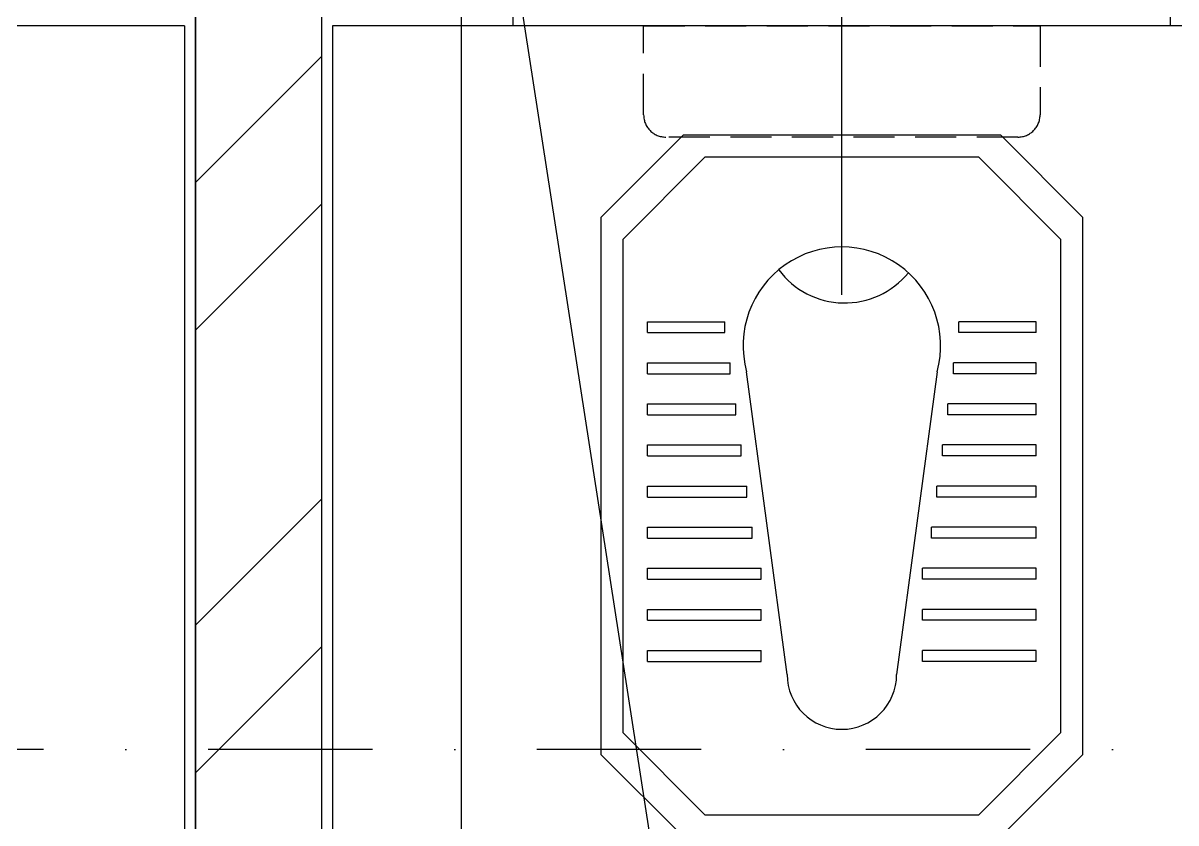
# Model space of a CAD drawing. Extents: x -437689 to -407696, y -55787 to -37037.
# Drawn here: x -433783 to -433257, y -50556 to -50191 of the extents above; entities that cross this region are included whole.
import ezdxf

# ---------------------------------------------------------------- set-up
doc = ezdxf.new("R2010")
doc.units = 0
doc.header["$LTSCALE"] = 150
doc.header["$MEASUREMENT"] = 0
doc.linetypes.add('DASHDOT', pattern=[1, 0.5, -0.25, 0, -0.25])
doc.linetypes.add('HIDDEN2', pattern=[0.1875, 0.125, -0.0625])
doc.layers.get('0').update_dxf_attribs({"linetype": 'CONTINUOUS'})
for name, color, linetype in [('DR', 6, 'CONTINUOUS'), ('GRID', 252, 'DASHDOT'), ('TOILET', 9, 'CONTINUOUS'), ('WALL', 7, 'CONTINUOUS')]:
    doc.layers.add(name, color=color, linetype=linetype)

msp = doc.modelspace()

# ---------------------------------------------------------------- linework, layer by layer
at = {"color": 9, "linetype": 'HIDDEN2'}
for p, q in [((-433499.74, -50233.33), (-433499.74, -50192.61)), ((-433499.74, -50192.61), (-433318.78, -50192.61)), ((-433318.78, -50192.61), (-433318.78, -50233.33)), ((-433328.91, -50243.45), (-433489.62, -50243.45))]:
    msp.add_line(p, q, dxfattribs=at)
for centre, start, end in [((-433489.62, -50233.33), 180, 270), ((-433328.91, -50233.33), 270, 360)]:
    msp.add_arc(centre, 10.12, start, end, dxfattribs=at)
at = {"layer": 'DR', "linetype": 'CONTINUOUS', "ltscale": 900}
for p, q in [((-433582.93, -51584.67), (-433582.93, -50067.5)), ((-433409.26, -50315.36), (-433409.26, -50083.13))]:
    msp.add_line(p, q, dxfattribs=at)
msp.add_lwpolyline([(-433563.76, -50131.06), (-433469.95, -50736.48), (-432947.83, -50736.48), (-432947.83, -50736.48)], dxfattribs=at)
at = {"layer": 'GRID'}
msp.add_line((-432722.96, -50522.83), (-436475.27, -50522.83), dxfattribs=at)
msp.add_line((-432722.96, -50522.83), (-436475.27, -50522.83), dxfattribs=at)
at = {"layer": 'TOILET'}
for p, q in [((-433481.76, -50242.61), (-433519.26, -50280.11)), ((-433336.76, -50242.61), (-433481.76, -50242.61)), ((-433299.26, -50280.11), (-433336.76, -50242.61)), ((-433471.76, -50252.61), (-433509.26, -50290.11)), ((-433346.76, -50252.61), (-433471.76, -50252.61)), ((-433309.26, -50290.11), (-433346.76, -50252.61)), ((-433519.26, -50280.11), (-433519.26, -50525.11)), ((-433299.26, -50525.11), (-433299.26, -50280.11)), ((-433509.26, -50290.11), (-433509.26, -50515.11)), ((-433309.26, -50515.11), (-433309.26, -50290.11)), ((-433497.99, -50327.66), (-433462.69, -50327.66)), ((-433497.99, -50327.66), (-433462.69, -50327.66)), ((-433497.99, -50332.66), (-433497.99, -50327.66)), ((-433497.99, -50332.66), (-433497.99, -50327.66)), ((-433462.69, -50332.66), (-433462.69, -50327.66)), ((-433462.69, -50332.66), (-433462.69, -50327.66)), ((-433320.53, -50327.66), (-433355.83, -50327.66)), ((-433320.53, -50327.66), (-433355.83, -50327.66)), ((-433355.83, -50332.66), (-433355.83, -50327.66)), ((-433355.83, -50332.66), (-433355.83, -50327.66)), ((-433320.53, -50332.66), (-433320.53, -50327.66)), ((-433320.53, -50332.66), (-433320.53, -50327.66)), ((-433497.99, -50332.66), (-433462.69, -50332.66)), ((-433497.99, -50332.66), (-433462.69, -50332.66)), ((-433320.53, -50332.66), (-433355.83, -50332.66)), ((-433320.53, -50332.66), (-433355.83, -50332.66)), ((-433497.99, -50351.41), (-433497.99, -50346.41)), ((-433497.99, -50346.41), (-433460.19, -50346.41)), ((-433497.99, -50351.41), (-433460.19, -50351.41)), ((-433460.19, -50351.41), (-433460.19, -50346.41)), ((-433434.26, -50488.64), (-433452.74, -50350.49)), ((-433365.78, -50350.49), (-433384.26, -50488.64)), ((-433358.34, -50351.41), (-433358.34, -50346.41)), ((-433320.53, -50346.41), (-433358.34, -50346.41)), ((-433320.53, -50351.41), (-433358.34, -50351.41)), ((-433320.53, -50351.41), (-433320.53, -50346.41)), ((-433497.99, -50370.16), (-433497.99, -50365.16)), ((-433497.99, -50370.16), (-433497.99, -50365.16)), ((-433497.99, -50365.16), (-433457.68, -50365.16)), ((-433497.99, -50365.16), (-433457.68, -50365.16)), ((-433457.68, -50370.16), (-433457.68, -50365.16)), ((-433457.68, -50370.16), (-433457.68, -50365.16)), ((-433360.85, -50370.16), (-433360.85, -50365.16)), ((-433320.53, -50365.16), (-433360.85, -50365.16)), ((-433360.85, -50370.16), (-433360.85, -50365.16)), ((-433320.53, -50365.16), (-433360.85, -50365.16)), ((-433320.53, -50370.16), (-433320.53, -50365.16)), ((-433320.53, -50370.16), (-433320.53, -50365.16)), ((-433497.99, -50370.16), (-433457.68, -50370.16)), ((-433497.99, -50370.16), (-433457.68, -50370.16)), ((-433320.53, -50370.16), (-433360.85, -50370.16)), ((-433320.53, -50370.16), (-433360.85, -50370.16)), ((-433497.99, -50388.91), (-433497.99, -50383.91)), ((-433497.99, -50383.91), (-433455.17, -50383.91)), ((-433455.17, -50388.91), (-433455.17, -50383.91)), ((-433320.53, -50383.91), (-433363.36, -50383.91)), ((-433363.36, -50388.91), (-433363.36, -50383.91)), ((-433320.53, -50388.91), (-433320.53, -50383.91)), ((-433497.99, -50388.91), (-433455.17, -50388.91)), ((-433320.53, -50388.91), (-433363.36, -50388.91)), ((-433497.99, -50407.66), (-433497.99, -50402.66)), ((-433497.99, -50407.66), (-433497.99, -50402.66)), ((-433497.99, -50402.66), (-433452.66, -50402.66)), ((-433497.99, -50402.66), (-433452.66, -50402.66)), ((-433452.66, -50407.66), (-433452.66, -50402.66)), ((-433452.66, -50407.66), (-433452.66, -50402.66)), ((-433320.53, -50402.66), (-433365.86, -50402.66)), ((-433320.53, -50402.66), (-433365.86, -50402.66)), ((-433365.86, -50407.66), (-433365.86, -50402.66)), ((-433365.86, -50407.66), (-433365.86, -50402.66)), ((-433320.53, -50407.66), (-433320.53, -50402.66)), ((-433320.53, -50407.66), (-433320.53, -50402.66)), ((-433497.99, -50407.66), (-433452.66, -50407.66)), ((-433497.99, -50407.66), (-433452.66, -50407.66)), ((-433320.53, -50407.66), (-433365.86, -50407.66)), ((-433320.53, -50407.66), (-433365.86, -50407.66)), ((-433497.99, -50426.41), (-433497.99, -50421.41)), ((-433497.99, -50421.41), (-433450.15, -50421.41)), ((-433450.15, -50426.41), (-433450.15, -50421.41)), ((-433320.53, -50421.41), (-433368.37, -50421.41)), ((-433368.37, -50426.41), (-433368.37, -50421.41)), ((-433320.53, -50426.41), (-433320.53, -50421.41)), ((-433497.99, -50426.41), (-433450.15, -50426.41)), ((-433320.53, -50426.41), (-433368.37, -50426.41)), ((-433497.99, -50445.16), (-433497.99, -50440.16)), ((-433497.99, -50440.16), (-433446.02, -50440.16)), ((-433497.99, -50445.16), (-433497.99, -50440.16)), ((-433497.99, -50440.16), (-433446.02, -50440.16)), ((-433446.02, -50445.16), (-433446.02, -50440.16)), ((-433446.02, -50445.16), (-433446.02, -50440.16)), ((-433320.53, -50440.16), (-433372.5, -50440.16)), ((-433320.53, -50440.16), (-433372.5, -50440.16)), ((-433372.5, -50445.16), (-433372.5, -50440.16)), ((-433372.5, -50445.16), (-433372.5, -50440.16)), ((-433320.53, -50445.16), (-433320.53, -50440.16)), ((-433320.53, -50445.16), (-433320.53, -50440.16)), ((-433497.99, -50445.16), (-433446.02, -50445.16)), ((-433497.99, -50445.16), (-433446.02, -50445.16)), ((-433320.53, -50445.16), (-433372.5, -50445.16)), ((-433320.53, -50445.16), (-433372.5, -50445.16)), ((-433497.99, -50463.91), (-433497.99, -50458.91)), ((-433497.99, -50458.91), (-433446.02, -50458.91)), ((-433446.02, -50463.91), (-433446.02, -50458.91)), ((-433320.53, -50458.91), (-433372.5, -50458.91)), ((-433372.5, -50463.91), (-433372.5, -50458.91)), ((-433320.53, -50463.91), (-433320.53, -50458.91)), ((-433497.99, -50463.91), (-433446.02, -50463.91)), ((-433320.53, -50463.91), (-433372.5, -50463.91)), ((-433497.99, -50477.66), (-433446.02, -50477.66)), ((-433497.99, -50482.66), (-433497.99, -50477.66)), ((-433446.02, -50482.66), (-433446.02, -50477.66)), ((-433320.53, -50477.66), (-433372.5, -50477.66)), ((-433372.5, -50482.66), (-433372.5, -50477.66)), ((-433320.53, -50482.66), (-433320.53, -50477.66)), ((-433497.99, -50482.66), (-433446.02, -50482.66)), ((-433320.53, -50482.66), (-433372.5, -50482.66)), ((-433509.26, -50515.11), (-433471.76, -50552.61)), ((-433346.76, -50552.61), (-433309.26, -50515.11)), ((-433519.26, -50525.11), (-433481.76, -50562.61)), ((-433336.76, -50562.61), (-433299.26, -50525.11)), ((-433471.76, -50552.61), (-433346.76, -50552.61))]:
    msp.add_line(p, q, dxfattribs=at)
for centre, radius, start, end in [((-433409.26, -50338.64), 45.07, 344.7619, 195.2381), ((-433407.96, -50281.62), 37.51, 216.6057, 320.7737), ((-433409.26, -50488.64), 25, 180, 360)]:
    msp.add_arc(centre, radius, start, end, dxfattribs=at)
at = {"layer": 'WALL', "color": 9, "linetype": 'DASHDOT', "ltscale": 900}
for p, q in [((-433559.26, -50192.61), (-433559.26, -50067.61)), ((-433259.26, -50192.61), (-433259.26, -50067.61)), ((-433704.26, -50264.12), (-433646.76, -50206.62)), ((-433704.26, -50331.47), (-433646.76, -50273.97)), ((-433704.26, -50466.17), (-433646.76, -50408.67)), ((-433704.26, -50533.53), (-433646.76, -50476.03))]:
    msp.add_line(p, q, dxfattribs=at)
at = {"layer": 'WALL'}
for p, q in [((-433704.26, -50187.61), (-433704.26, -50920.11)), ((-433704.26, -50187.61), (-433704.26, -50920.11)), ((-433704.26, -50187.61), (-433704.26, -50920.11)), ((-433646.76, -50187.61), (-433646.76, -50920.11)), ((-433646.76, -50187.61), (-433646.76, -50920.11))]:
    msp.add_line(p, q, dxfattribs=at)
at = {"layer": 'WALL', "linetype": 'DASHDOT', "ltscale": 900}
for p, q in [((-433704.26, -50920.11), (-433704.26, -50187.61)), ((-433646.76, -50187.61), (-433646.76, -50920.11))]:
    msp.add_line(p, q, dxfattribs=at)
at = {"layer": 'WALL', "color": 9}
for p, q in [((-433709.26, -50192.61), (-434161.76, -50192.61)), ((-433709.26, -50192.61), (-433709.26, -50925.11)), ((-433641.76, -50192.61), (-433641.76, -50925.11)), ((-433189.26, -50192.61), (-433641.76, -50192.61))]:
    msp.add_line(p, q, dxfattribs=at)

doc.saveas('drawing.dxf')
